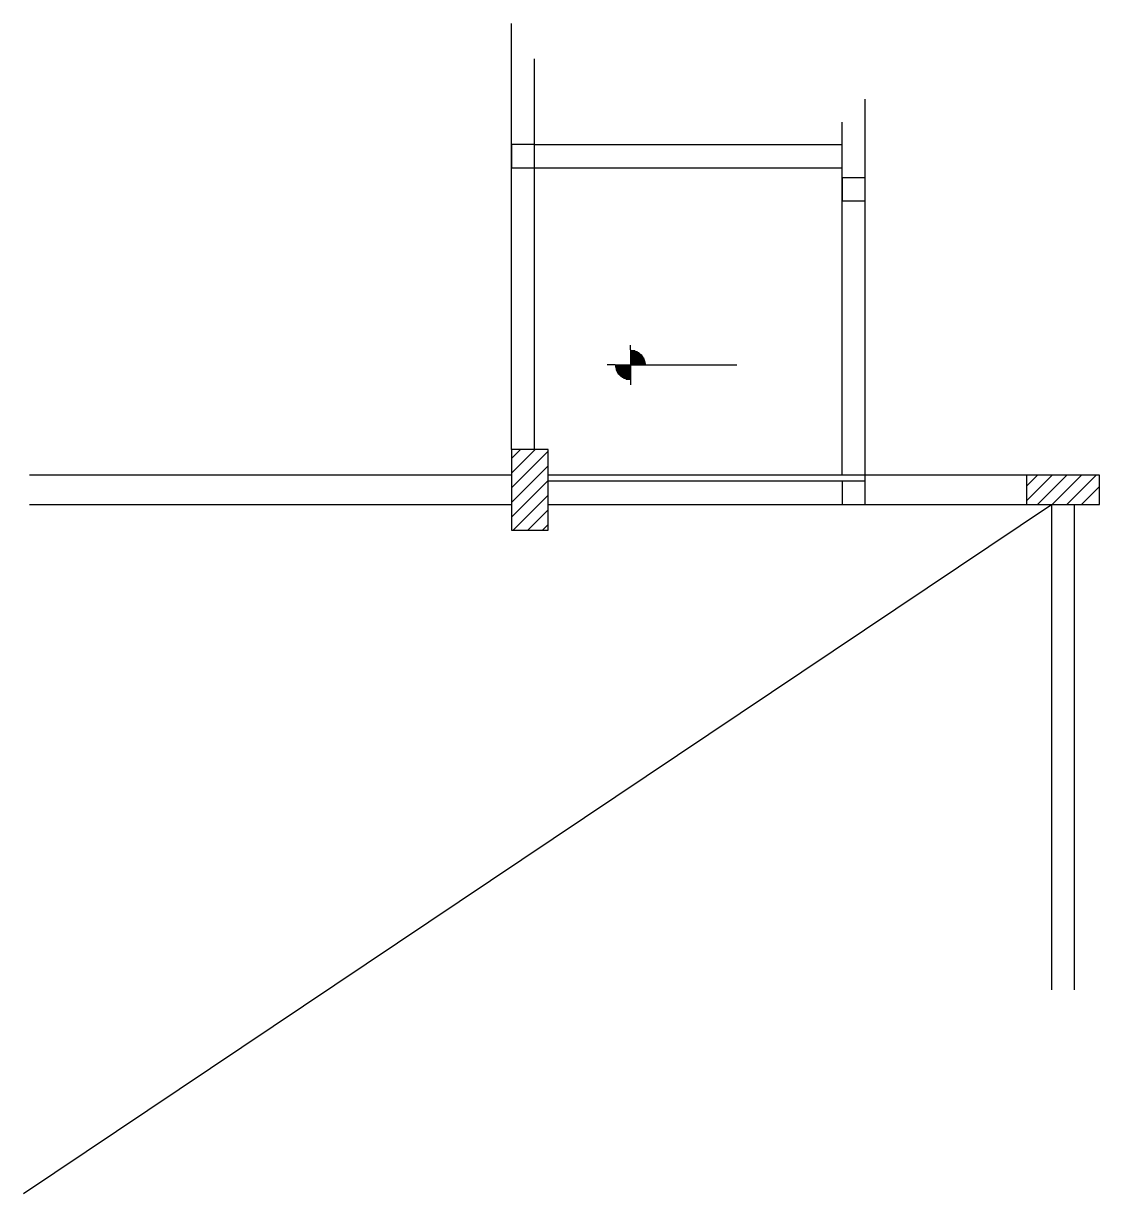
# Model space of a CAD drawing. Header units: metres. Extents: x 2769 to 3651, y 2316 to 3275.
import ezdxf

# ---------------------------------------------------------------- set-up
doc = ezdxf.new("R2010")
doc.units = ezdxf.units.M
for name, color, linetype in [('1', 7, 'Continuous'), ('3', 7, 'Continuous'), ('7', 7, 'Continuous')]:
    doc.layers.add(name, color=color, linetype=linetype)

msp = doc.modelspace()

# ---------------------------------------------------------------- linework, layer by layer
at = {"layer": '1', "color": 7, "lineweight": 25}
msp.add_line((2768.86, 2315.58), (3611.36, 2880.58), dxfattribs=at)
at = {"layer": '3', "color": 7, "lineweight": 25}
for p, q in [((3168.86, 2925.58), (3168.86, 3274.91)), ((3187.86, 2925.58), (3187.86, 3245.89)), ((3458.86, 2899.58), (3458.86, 3212.72)), ((3187.86, 3175.58), (3439.86, 3175.58)), ((3187.86, 3156.58), (3439.86, 3156.58)), ((3266.35, 3007.39), (3266.35, 3011.15)), ((3266.35, 3007.39), (3266.35, 2982.39)), ((3266.35, 3006.79), (3270.2, 3006.79)), ((3266.35, 3005.99), (3272.1, 3005.99)), ((3266.35, 3005.2), (3273.42, 3005.2)), ((3266.35, 3004.41), (3274.46, 3004.41)), ((3266.35, 3003.61), (3275.31, 3003.61)), ((3266.35, 3002.82), (3276.01, 3002.82)), ((3253.85, 2994.89), (3247.22, 2994.89)), ((3253.85, 2994.89), (3278.85, 2994.89)), ((3266.35, 2994.1), (3253.85, 2994.1)), ((3266.35, 2993.31), (3253.95, 2993.31)), ((3266.35, 3002.03), (3276.61, 3002.03)), ((3266.35, 3001.24), (3277.12, 3001.24)), ((3266.35, 3000.44), (3277.55, 3000.44)), ((3266.35, 2999.65), (3277.91, 2999.65)), ((3266.35, 2998.86), (3278.21, 2998.86)), ((3266.35, 2998.06), (3278.44, 2998.06)), ((3266.35, 2997.27), (3278.62, 2997.27)), ((3266.35, 2996.48), (3278.75, 2996.48)), ((3266.35, 2995.69), (3278.85, 2995.69)), ((3278.85, 2994.89), (3353.63, 2994.89)), ((3266.35, 2992.52), (3254.08, 2992.52)), ((3266.35, 2991.72), (3254.26, 2991.72)), ((3266.35, 2990.93), (3254.5, 2990.93)), ((3266.35, 2990.14), (3254.79, 2990.14)), ((3266.35, 2989.34), (3255.15, 2989.34)), ((3266.35, 2988.55), (3255.58, 2988.55)), ((3266.35, 2987.76), (3256.09, 2987.76)), ((3266.35, 2986.97), (3256.69, 2986.97)), ((3266.35, 2986.17), (3257.4, 2986.17)), ((3266.35, 2985.38), (3258.24, 2985.38)), ((3266.35, 2984.59), (3259.28, 2984.59)), ((3266.35, 2983.79), (3260.6, 2983.79)), ((3266.35, 2983), (3262.5, 2983)), ((3266.35, 2982.39), (3266.35, 2978.71)), ((3168.86, 2906.21), (3188.24, 2925.58)), ((3168.86, 2918.23), (3176.22, 2925.58)), ((3168.86, 2894.19), (3198.86, 2924.19)), ((3168.86, 2882.17), (3198.86, 2912.17)), ((3168.86, 2870.14), (3198.86, 2900.14)), ((3439.86, 2899.58), (3198.86, 2899.58)), ((3590.86, 2883.44), (3612.01, 2904.58)), ((3590.86, 2895.46), (3599.99, 2904.58)), ((3600.03, 2880.58), (3624.03, 2904.58)), ((3612.05, 2880.58), (3636.05, 2904.58)), ((3624.07, 2880.58), (3648.07, 2904.58)), ((3170.32, 2859.58), (3198.86, 2888.12)), ((3636.09, 2880.58), (3650.86, 2895.35)), ((3182.34, 2859.58), (3198.86, 2876.1)), ((3194.36, 2859.58), (3198.86, 2864.08))]:
    msp.add_line(p, q, dxfattribs=at)
for points in [[(3439.86, 2904.58), (3439.86, 3156.69), (3439.86, 3193.84)], [(3168.86, 2904.58), (2773.86, 2904.58)], [(3590.86, 2904.58), (3198.86, 2904.58)], [(2773.86, 2880.58), (3168.86, 2880.58)], [(3198.86, 2880.58), (3590.86, 2880.58)], [(3611.36, 2880.58), (3611.36, 2482.58)], [(3630.36, 2482.58), (3630.36, 2880.58)]]:
    msp.add_lwpolyline(points, dxfattribs=at)
at = {"layer": '7', "color": 7, "lineweight": 25}
for points in [[(3168.86, 3156.58), (3187.86, 3156.58), (3187.86, 3175.58), (3168.86, 3175.58), (3168.86, 3156.58)], [(3439.86, 3129.4), (3458.86, 3129.4), (3458.86, 3148.4), (3439.86, 3148.4), (3439.86, 3129.4)], [(3168.86, 2859.58), (3198.86, 2859.58), (3198.86, 2925.58), (3168.86, 2925.58), (3168.86, 2859.58)], [(3439.86, 2880.58), (3458.86, 2880.58), (3458.86, 2899.58), (3439.86, 2899.58), (3439.86, 2880.58)], [(3590.86, 2880.58), (3650.86, 2880.58), (3650.86, 2904.58), (3590.86, 2904.58), (3590.86, 2880.58)]]:
    msp.add_lwpolyline(points, dxfattribs=at)

doc.saveas('drawing.dxf')
